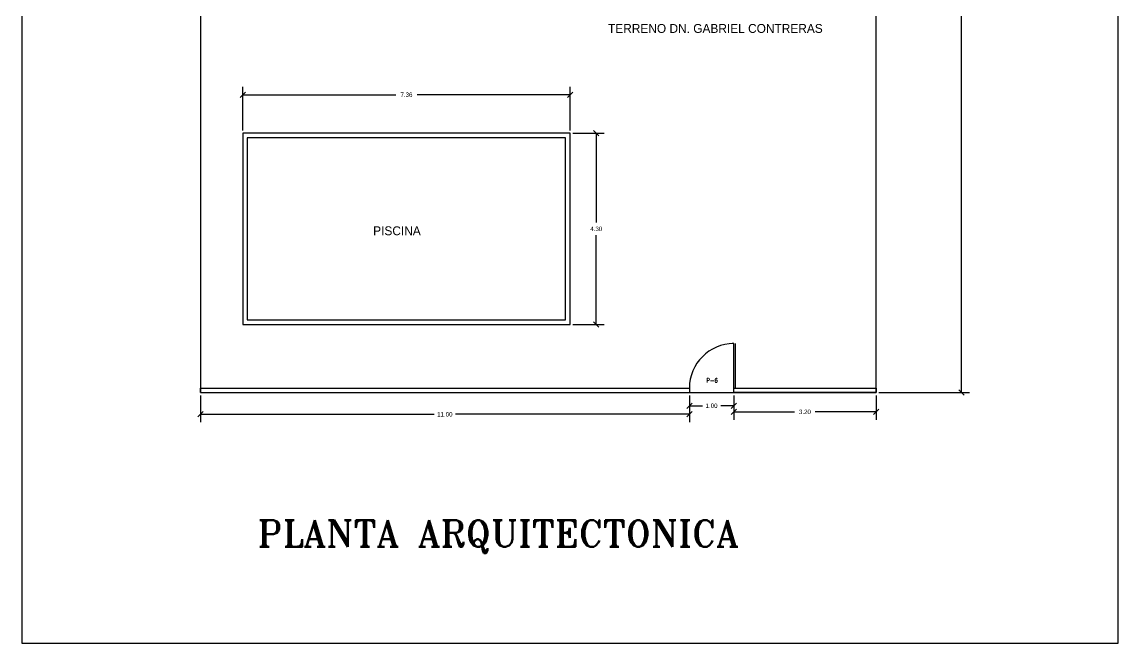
# Model space of a CAD drawing. Extents: x -52 to 126, y -84 to 6.
# Drawn here: x 18.36 to 43.02, y -33.62 to -19.65 of the extents above; entities that cross this region are included whole.
import ezdxf
from ezdxf.enums import TextEntityAlignment as Align

# ---------------------------------------------------------------- set-up
doc = ezdxf.new("R2010")
doc.units = 0
doc.header["$MEASUREMENT"] = 0
doc.layers.get('0').update_dxf_attribs({"linetype": 'CONTINUOUS'})
doc.layers.get('DEFPOINTS').update_dxf_attribs({"linetype": 'CONTINUOUS'})
for name, color, linetype in [('DIMENSIONES', 2, 'CONTINUOUS'), ('MARCO', 1, 'CONTINUOUS'), ('PAREDES', 7, 'CONTINUOUS'), ('PISCINA', 4, 'CONTINUOUS'), ('PUERTAS', 6, 'CONTINUOUS'), ('TERRENO', 3, 'CONTINUOUS'), ('TEXTOS', 3, 'CONTINUOUS')]:
    doc.layers.add(name, color=color, linetype=linetype)
doc.styles.add('CITYBLUEPRINT', font='CIBT____.PFB', dxfattribs={"height": 0.2})
doc.styles.add('ROMANT', font='romant', dxfattribs={"width": 2, "height": 0.4})
doc.dimstyles.get("Standard").update_dxf_attribs({"dimtxt": 0.18, "dimasz": 0.18, "dimexe": 0.18, "dimexo": 0.0625, "dimgap": 0.09, "dimtad": 0, "dimtih": 1, "dimtoh": 1, "dimzin": 0, "dimtxsty": 'CITYBLUEPRINT', "dimcen": 0.09, "dimazin": 3, "dimtfac": 1, "dimtofl": 0, "dimtmove": 0, "dimatfit": 3, "dimtolj": 1, "dimtzin": 0})

# ---------------------------------------------------------------- blocks, each defined once
blk = doc.blocks.new('*D36')
at = {"color": 0, "linetype": 'BYBLOCK'}
for p, q in [((37.637, 2.715), (39.675, 2.715)), ((39.555, 2.655), (39.435, 2.775)), ((39.495, 2.715), (39.495, -12.495)), ((39.495, -27.985), (39.495, -12.775)), ((37.637, -27.985), (39.675, -27.985)), ((39.555, -28.045), (39.435, -27.925))]:
    blk.add_line(p, q, dxfattribs=at)
at = {"layer": 'DEFPOINTS', "color": 0, "linetype": 'BYBLOCK'}
for p in [(37.575, 2.715), (37.575, -27.985), (39.495, -27.985)]:
    blk.add_point(p, dxfattribs=at)
at = {"color": 0, "linetype": 'BYBLOCK'}
blk.add_text('30.70', height=0.1, dxfattribs=at).set_placement((39.495, -12.635), align=Align.MIDDLE_CENTER)
blk = doc.blocks.new('*D38')
at = {"color": 0, "linetype": 'BYBLOCK'}
for p, q in [((23.332, -22.09), (23.332, -21.105)), ((30.692, -22.09), (30.692, -21.105)), ((23.272, -21.345), (23.392, -21.225)), ((23.332, -21.285), (26.772, -21.285)), ((30.692, -21.285), (27.252, -21.285)), ((30.632, -21.345), (30.752, -21.225))]:
    blk.add_line(p, q, dxfattribs=at)
at = {"layer": 'DEFPOINTS', "color": 0, "linetype": 'BYBLOCK'}
for p in [(30.692, -21.285), (23.332, -22.152), (30.692, -22.152)]:
    blk.add_point(p, dxfattribs=at)
at = {"color": 0, "linetype": 'BYBLOCK'}
blk.add_text('7.36', height=0.1, dxfattribs=at).set_placement((27.012, -21.285), align=Align.MIDDLE_CENTER)
blk = doc.blocks.new('*D39')
at = {"color": 0, "linetype": 'BYBLOCK'}
for p, q in [((30.754, -22.152), (31.462, -22.152)), ((31.342, -22.212), (31.222, -22.092)), ((31.282, -22.152), (31.282, -24.162)), ((31.282, -26.452), (31.282, -24.442)), ((30.754, -26.452), (31.462, -26.452)), ((31.342, -26.512), (31.222, -26.392))]:
    blk.add_line(p, q, dxfattribs=at)
at = {"layer": 'DEFPOINTS', "color": 0, "linetype": 'BYBLOCK'}
for p in [(30.692, -22.152), (30.692, -26.452), (31.282, -26.452)]:
    blk.add_point(p, dxfattribs=at)
at = {"color": 0, "linetype": 'BYBLOCK'}
blk.add_text('4.30', height=0.1, dxfattribs=at).set_placement((31.282, -24.302), align=Align.MIDDLE_CENTER)
blk = doc.blocks.new('*D40')
at = {"color": 0, "linetype": 'BYBLOCK'}
for p, q in [((22.375, -28.048), (22.375, -28.654)), ((33.375, -28.048), (33.375, -28.654)), ((22.315, -28.534), (22.435, -28.414)), ((22.375, -28.474), (27.635, -28.474)), ((33.375, -28.474), (28.115, -28.474)), ((33.315, -28.534), (33.435, -28.414))]:
    blk.add_line(p, q, dxfattribs=at)
at = {"layer": 'DEFPOINTS', "color": 0, "linetype": 'BYBLOCK'}
for p in [(22.375, -27.985), (33.375, -27.985), (33.375, -28.474)]:
    blk.add_point(p, dxfattribs=at)
at = {"color": 0, "linetype": 'BYBLOCK'}
blk.add_text('11.00', height=0.1, dxfattribs=at).set_placement((27.875, -28.474), align=Align.MIDDLE_CENTER)
blk = doc.blocks.new('*D41')
at = {"color": 0, "linetype": 'BYBLOCK'}
for p, q in [((34.375, -28.048), (34.375, -28.461)), ((33.315, -28.341), (33.435, -28.221)), ((33.375, -28.11), (33.375, -28.461)), ((33.375, -28.281), (33.668, -28.281)), ((34.375, -28.281), (34.082, -28.281)), ((34.315, -28.341), (34.435, -28.221))]:
    blk.add_line(p, q, dxfattribs=at)
at = {"layer": 'DEFPOINTS', "color": 0, "linetype": 'BYBLOCK'}
for p in [(33.375, -28.048), (34.375, -27.985), (34.375, -28.281)]:
    blk.add_point(p, dxfattribs=at)
at = {"color": 0, "linetype": 'BYBLOCK'}
blk.add_text('1.00', height=0.1, dxfattribs=at).set_placement((33.875, -28.281), align=Align.MIDDLE_CENTER)
blk = doc.blocks.new('*D42')
at = {"color": 0, "linetype": 'BYBLOCK'}
for p, q in [((37.575, -28.048), (37.575, -28.599)), ((34.375, -28.11), (34.375, -28.599)), ((34.315, -28.479), (34.435, -28.359)), ((34.375, -28.419), (35.743, -28.419)), ((37.575, -28.419), (36.207, -28.419)), ((37.515, -28.479), (37.635, -28.359))]:
    blk.add_line(p, q, dxfattribs=at)
at = {"layer": 'DEFPOINTS', "color": 0, "linetype": 'BYBLOCK'}
for p in [(34.375, -28.048), (37.575, -27.985), (37.575, -28.419)]:
    blk.add_point(p, dxfattribs=at)
at = {"color": 0, "linetype": 'BYBLOCK'}
blk.add_text('3.20', height=0.1, dxfattribs=at).set_placement((35.975, -28.419), align=Align.MIDDLE_CENTER)

msp = doc.modelspace()

# ---------------------------------------------------------------- linework, layer by layer
at = {"layer": 'MARCO'}
msp.add_lwpolyline([(18.362, 5.655), (18.362, -33.62), (43.019, -33.62), (43.019, 5.655)], close=True, dxfattribs=at)
at = {"layer": 'PAREDES'}
for p, q in [((22.375, -27.885), (33.375, -27.885)), ((22.375, -27.985), (22.375, -27.885)), ((22.375, -27.985), (33.375, -27.985)), ((33.375, -27.885), (33.375, -27.885)), ((33.375, -27.885), (33.375, -27.985)), ((34.375, -27.985), (34.375, -27.885)), ((34.375, -27.885), (37.575, -27.885)), ((37.575, -27.985), (34.375, -27.985)), ((34.375, -27.985), (34.375, -27.985)), ((34.375, -27.985), (37.575, -27.985)), ((37.575, -27.885), (37.575, -27.985))]:
    msp.add_line(p, q, dxfattribs=at)
at = {"layer": 'PISCINA'}
for points in [[(23.332, -22.152), (23.332, -26.452), (30.692, -26.452), (30.692, -22.152)], [(23.432, -22.252), (23.432, -26.352), (30.592, -26.352), (30.592, -22.252)]]:
    msp.add_lwpolyline(points, close=True, dxfattribs=at)
at = {"layer": 'PUERTAS'}
for p, q in [((34.375, -26.885), (34.335, -26.885)), ((34.375, -27.885), (34.375, -26.885)), ((34.415, -27.885), (34.415, -26.885))]:
    msp.add_line(p, q, dxfattribs=at)
msp.add_arc((34.375, -27.885), 1, 90, 180, dxfattribs=at)
at = {"layer": 'TERRENO'}
msp.add_lwpolyline([(37.575, -27.985), (37.575, 2.715), (22.375, 2.715), (22.375, -27.985)], close=True, dxfattribs=at)

# ---------------------------------------------------------------- texts
at = {"layer": 'TEXTOS'}
for s, height, style, p in [('TERRENO DN. GABRIEL CONTRERAS', 0.2, 'CITYBLUEPRINT', (31.546, -19.895)), ('PISCINA', 0.2, 'CITYBLUEPRINT', (26.263, -24.446)), ('PLANTA ARQUITECTONICA', 0.6, 'ROMANT', (23.663, -31.453))]:
    msp.add_text(s, height=height, dxfattribs=dict(at, style=style)).set_placement(p)
at = {"layer": 'TEXTOS', "style": 'ROMANT', "width": 0.8}
msp.add_text('P-6', height=0.1, dxfattribs=at).set_placement((33.759, -27.761))

# ---------------------------------------------------------------- dimensions: what is measured, and where the dimension line sits
at = {"layer": 'DIMENSIONES'}
for base, p1, p2, picture, middle in [((39.495, -27.985), (37.575, 2.715), (37.575, -27.985), '*D36', (39.495, -12.635)), ((31.282, -26.452), (30.692, -22.152), (30.692, -26.452), '*D39', (31.282, -24.302))]:
    dim = msp.add_linear_dim(base=base, p1=p1, p2=p2, angle=90, dimstyle='Standard', dxfattribs=at)
    dim.commit()
    dim.dimension.update_dxf_attribs({"geometry": picture, "text_midpoint": middle})
for base, p1, p2, picture, middle in [((30.692, -21.285), (23.332, -22.152), (30.692, -22.152), '*D38', (27.012, -21.285)), ((33.375, -28.474), (22.375, -27.985), (33.375, -27.985), '*D40', (27.875, -28.474)), ((34.375, -28.281), (33.375, -28.048), (34.375, -27.985), '*D41', (33.875, -28.281)), ((37.575, -28.419), (34.375, -28.048), (37.575, -27.985), '*D42', (35.975, -28.419))]:
    dim = msp.add_linear_dim(base=base, p1=p1, p2=p2, dimstyle='Standard', dxfattribs=at)
    dim.commit()
    dim.dimension.update_dxf_attribs({"geometry": picture, "text_midpoint": middle})

doc.saveas('drawing.dxf')
